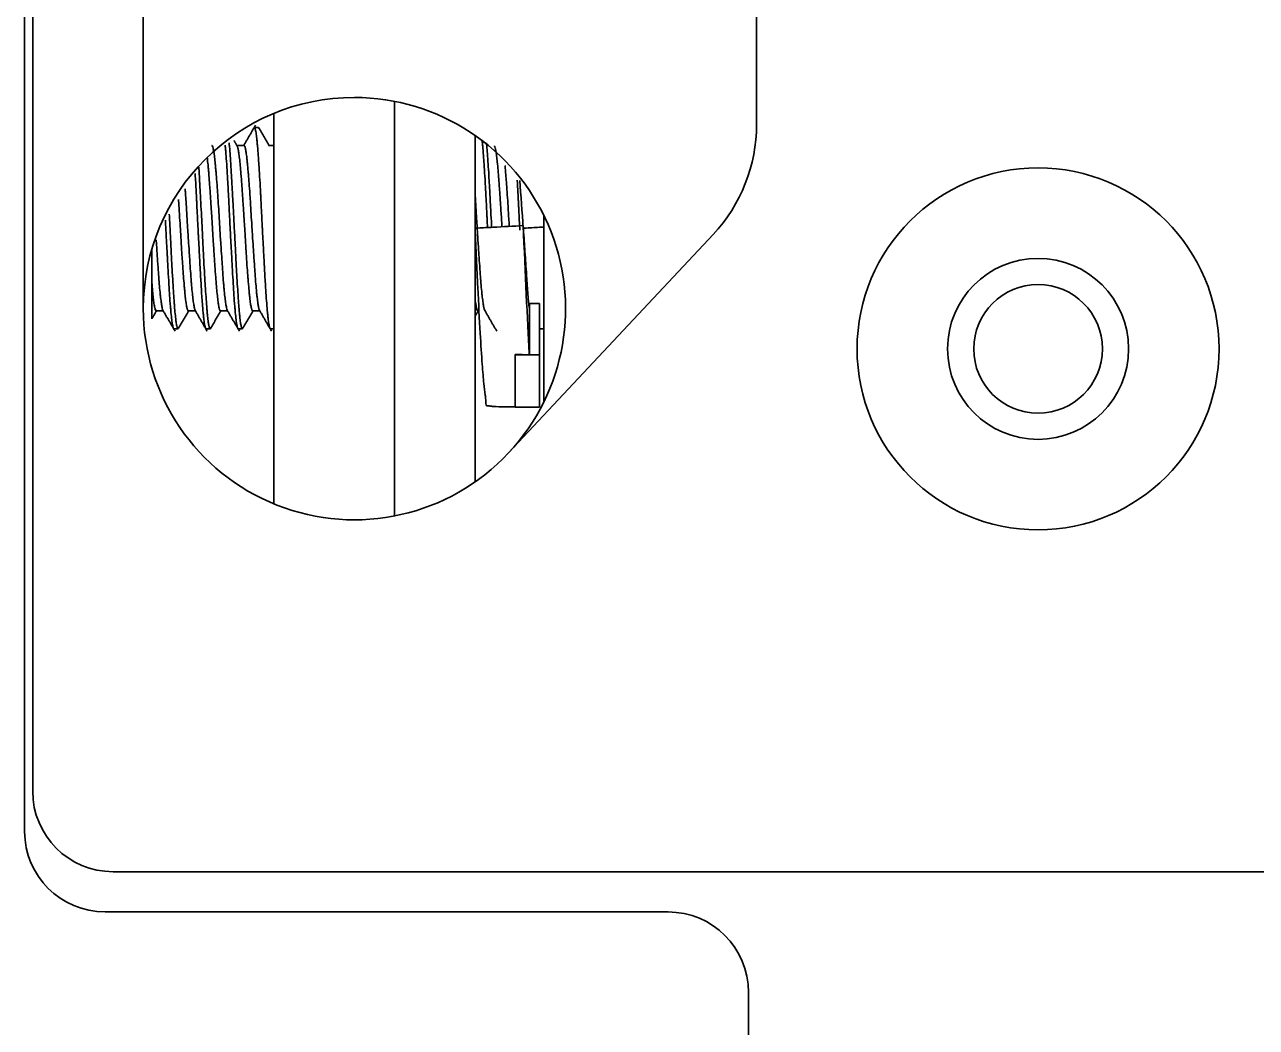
# Model space of a CAD drawing. Header units: millimetres. Extents: x -36 to 4467, y 2 to 3322.
# Drawn here: x 2513.07 to 2543.7, y 3100.17 to 3125.1 of the extents above; entities that cross this region are included whole.
import ezdxf

# ---------------------------------------------------------------- set-up
doc = ezdxf.new("R2010")
doc.units = ezdxf.units.MM
doc.layers.add('1', color=7, linetype='Continuous', true_color=0xffffff)

msp = doc.modelspace()

# ---------------------------------------------------------------- linework, layer by layer
at = {"layer": '1', "color": 7, "linetype": 'Continuous', "lineweight": 35}
for p, q in [((2513.073, 3105.038), (2513.073, 3178.038)), ((2513.273, 3106.038), (2513.273, 3178.038)), ((2516.023, 3136.038), (2516.023, 3118.038)), ((2531.273, 3122.618), (2531.273, 3131.458)), ((2522.273, 3123.192), (2522.273, 3113.538)), ((2519.273, 3113.538), (2519.273, 3122.893)), ((2518.887, 3122.538), (2518.784, 3122.538)), ((2518.898, 3122.529), (2518.888, 3122.538)), ((2524.273, 3122.347), (2524.273, 3113.73)), ((2518.527, 3122.093), (2518.351, 3122.093)), ((2519.273, 3122.093), (2519.151, 3122.093)), ((2525.985, 3115.725), (2525.985, 3120.351)), ((2525.105, 3114.45), (2530.193, 3119.885)), ((2516.235, 3118.685), (2516.235, 3119.518)), ((2525.873, 3118.168), (2525.613, 3118.168)), ((2525.873, 3118.168), (2525.873, 3116.893)), ((2516.344, 3117.983), (2516.52, 3117.983)), ((2517.144, 3117.983), (2517.32, 3117.983)), ((2517.944, 3117.983), (2518.12, 3117.983)), ((2518.744, 3117.983), (2518.92, 3117.983)), ((2516.784, 3117.538), (2516.887, 3117.538)), ((2517.584, 3117.538), (2517.687, 3117.538)), ((2518.383, 3117.538), (2518.487, 3117.538)), ((2519.184, 3117.538), (2519.273, 3117.538)), ((2525.572, 3117.548), (2525.583, 3117.538)), ((2525.873, 3117.538), (2525.985, 3117.538)), ((2525.273, 3116.896), (2525.273, 3116.893)), ((2525.624, 3116.893), (2525.273, 3116.893)), ((2525.273, 3115.591), (2525.273, 3116.893)), ((2525.873, 3116.893), (2525.624, 3116.893)), ((2525.873, 3116.893), (2525.873, 3115.591)), ((2525.273, 3115.591), (2525.873, 3115.591)), ((2519.273, 3113.538), (2519.273, 3113.184)), ((2522.273, 3113.538), (2522.273, 3112.884)), ((2554.273, 3104.038), (2515.273, 3104.038)), ((2529.073, 3103.038), (2515.073, 3103.038)), ((2531.073, 3069.038), (2531.073, 3101.038))]:
    msp.add_line(p, q, dxfattribs=at)
for radius in [4.5, 2.25, 1.6]:
    msp.add_circle((2538.273, 3117.038), radius, dxfattribs=at)
for centre, radius, start, end in [((2521.273, 3118.038), 5.25, 90, 180), ((2521.273, 3118.038), 5.25, 316.8844, 90), ((2527.273, 3122.618), 4, 316.8886, 0), ((2521.273, 3118.038), 5.25, 180, 316.8886), ((2515.273, 3106.038), 2, 180, 270), ((2515.073, 3105.038), 2, 180, 270), ((2529.073, 3101.038), 2, 0, 90)]:
    msp.add_arc(centre, radius, start, end, dxfattribs=at)
for points, degree in [([(2518.813, 3122.598), (2518.667, 3122.346), (2518.52, 3122.093)], 2), ([(2519.16, 3122.078), (2519.027, 3122.307), (2518.894, 3122.535)], 2), ([(2518.36, 3122.078), (2518.318, 3122.15), (2518.276, 3122.222)], 2), ([(2525.384, 3121.226), (2525.413, 3120.855), (2525.443, 3120.443), (2525.473, 3120.038)], 3), ([(2525.477, 3120.012), (2525.471, 3120.103)], 1), ([(2516.24, 3117.791), (2516.351, 3117.983)], 1), ([(2516.509, 3118.001), (2516.661, 3117.74), (2516.813, 3117.478)], 2), ([(2516.894, 3117.541), (2517.022, 3117.762), (2517.151, 3117.983)], 2), ([(2517.311, 3117.998), (2517.463, 3117.736), (2517.615, 3117.474)], 2), ([(2517.694, 3117.541), (2517.822, 3117.762), (2517.951, 3117.983)], 2), ([(2518.11, 3118), (2518.262, 3117.739), (2518.414, 3117.477)], 2), ([(2518.494, 3117.541), (2518.622, 3117.762), (2518.751, 3117.983)], 2), ([(2518.911, 3117.999), (2519.063, 3117.737), (2519.214, 3117.475)], 2), ([(2524.273, 3117.848), (2524.312, 3117.916), (2524.351, 3117.983)], 2), ([(2524.511, 3117.999), (2524.663, 3117.737), (2524.815, 3117.475)], 2), ([(2525.273, 3116.896), (2525.39, 3116.895), (2525.506, 3116.894), (2525.623, 3116.893)], 3)]:
    msp.add_open_spline(points, degree=degree, dxfattribs=at)
for points, knots in [([(2518.771, 3122.526), (2518.772, 3122.527), (2518.772, 3122.527), (2518.774, 3122.53), (2518.775, 3122.533), (2518.78, 3122.538), (2518.783, 3122.539), (2518.792, 3122.535), (2518.799, 3122.523), (2518.808, 3122.497), (2518.809, 3122.491), (2518.813, 3122.478), (2518.814, 3122.471), (2518.819, 3122.448), (2518.823, 3122.431), (2518.832, 3122.372), (2518.839, 3122.324), (2518.848, 3122.24), (2518.851, 3122.21), (2518.856, 3122.161), (2518.857, 3122.144), (2518.86, 3122.11), (2518.862, 3122.092), (2518.869, 3122.002), (2518.875, 3121.922), (2518.885, 3121.793), (2518.888, 3121.748), (2518.893, 3121.678), (2518.894, 3121.654), (2518.898, 3121.606), (2518.899, 3121.581), (2518.908, 3121.457), (2518.921, 3121.248), (2518.934, 3121.022), (2518.942, 3120.875), (2518.943, 3120.845), (2518.946, 3120.785), (2518.951, 3120.696), (2518.955, 3120.605), (2518.964, 3120.423), (2518.97, 3120.299), (2518.978, 3120.144), (2518.98, 3120.112), (2518.983, 3120.05), (2518.984, 3120.018), (2518.989, 3119.924), (2518.993, 3119.862), (2519.003, 3119.676), (2519.009, 3119.554), (2519.019, 3119.373), (2519.022, 3119.313), (2519.027, 3119.223), (2519.029, 3119.194), (2519.032, 3119.135), (2519.034, 3119.106), (2519.042, 3118.962), (2519.048, 3118.851), (2519.057, 3118.692), (2519.06, 3118.64), (2519.065, 3118.563), (2519.066, 3118.538), (2519.069, 3118.489), (2519.071, 3118.464), (2519.078, 3118.343), (2519.085, 3118.254), (2519.098, 3118.089), (2519.104, 3118.013), (2519.113, 3117.928), (2519.114, 3117.911), (2519.118, 3117.878), (2519.123, 3117.832), (2519.128, 3117.79), (2519.137, 3117.712), (2519.143, 3117.669), (2519.151, 3117.626), (2519.152, 3117.618), (2519.155, 3117.603), (2519.157, 3117.596), (2519.161, 3117.577), (2519.164, 3117.567), (2519.173, 3117.545), (2519.178, 3117.538), (2519.184, 3117.538)], [0, 0, 0, 0, 0.00157, 0.00157, 0.013114, 0.013114, 0.036202, 0.036202, 0.082379, 0.082379, 0.093923, 0.093923, 0.105467, 0.105467, 0.128556, 0.128556, 0.174732, 0.174732, 0.19782, 0.19782, 0.209365, 0.209365, 0.220909, 0.220909, 0.267085, 0.267085, 0.290174, 0.290174, 0.301718, 0.301718, 0.313262, 0.313262, 0.359438, 0.405615, 0.405615, 0.417159, 0.417159, 0.428703, 0.451792, 0.451792, 0.497968, 0.497968, 0.509512, 0.509512, 0.521057, 0.521057, 0.544145, 0.544145, 0.590321, 0.590321, 0.61341, 0.61341, 0.624954, 0.624954, 0.636498, 0.636498, 0.682675, 0.682675, 0.705763, 0.705763, 0.717307, 0.717307, 0.728851, 0.728851, 0.775028, 0.775028, 0.821204, 0.821204, 0.832748, 0.832748, 0.844293, 0.867381, 0.867381, 0.913557, 0.913557, 0.925102, 0.925102, 0.936646, 0.936646, 0.959734, 0.959734, 1, 1, 1, 1]), ([(2518.114, 3117.994), (2518.113, 3117.995), (2518.112, 3117.997), (2518.105, 3118.012), (2518.099, 3118.032), (2518.09, 3118.072), (2518.087, 3118.087), (2518.081, 3118.121), (2518.078, 3118.14), (2518.069, 3118.201), (2518.062, 3118.248), (2518.049, 3118.354), (2518.043, 3118.413), (2518.035, 3118.495), (2518.033, 3118.512), (2518.03, 3118.546), (2518.029, 3118.563), (2518.024, 3118.616), (2518.021, 3118.653), (2518.012, 3118.765), (2518.006, 3118.845), (2517.999, 3118.95), (2517.997, 3118.972), (2517.994, 3119.015), (2517.993, 3119.037), (2517.988, 3119.103), (2517.985, 3119.148), (2517.976, 3119.284), (2517.97, 3119.378), (2517.96, 3119.522), (2517.957, 3119.57), (2517.952, 3119.644), (2517.95, 3119.669), (2517.947, 3119.718), (2517.945, 3119.743), (2517.937, 3119.867), (2517.931, 3119.967), (2517.919, 3120.165), (2517.913, 3120.265), (2517.901, 3120.464), (2517.895, 3120.561), (2517.883, 3120.751), (2517.877, 3120.844), (2517.869, 3120.956), (2517.867, 3120.979), (2517.864, 3121.023), (2517.863, 3121.045), (2517.858, 3121.11), (2517.855, 3121.153), (2517.845, 3121.276), (2517.839, 3121.354), (2517.829, 3121.464), (2517.826, 3121.5), (2517.821, 3121.552), (2517.82, 3121.569), (2517.817, 3121.602), (2517.815, 3121.618), (2517.808, 3121.697), (2517.802, 3121.754), (2517.793, 3121.83), (2517.788, 3121.866), (2517.784, 3121.898), (2517.781, 3121.919), (2517.779, 3121.929), (2517.771, 3121.977), (2517.759, 3122.039), (2517.746, 3122.073), (2517.738, 3122.086), (2517.736, 3122.088), (2517.733, 3122.091), (2517.731, 3122.092), (2517.729, 3122.093), (2517.728, 3122.093), (2517.727, 3122.093)], [0, 0, 0, 0, 0.008065, 0.008065, 0.056068, 0.056068, 0.080069, 0.080069, 0.104071, 0.104071, 0.152074, 0.152074, 0.200077, 0.200077, 0.212078, 0.212078, 0.224078, 0.224078, 0.24808, 0.24808, 0.296083, 0.296083, 0.308084, 0.308084, 0.320084, 0.320084, 0.344086, 0.344086, 0.392089, 0.392089, 0.416091, 0.416091, 0.428091, 0.428091, 0.440092, 0.440092, 0.488095, 0.488095, 0.536098, 0.536098, 0.584101, 0.584101, 0.632104, 0.632104, 0.644105, 0.644105, 0.656106, 0.656106, 0.680108, 0.680108, 0.728111, 0.728111, 0.752112, 0.752112, 0.764113, 0.764113, 0.776114, 0.776114, 0.824117, 0.824117, 0.848118, 0.860119, 0.860119, 0.87212, 0.87212, 0.920123, 0.968126, 0.968126, 0.980127, 0.980127, 0.992127, 0.992127, 1, 1, 1, 1]), ([(2518.061, 3122.103), (2518.062, 3122.093), (2518.062, 3122.083), (2518.066, 3122.038), (2518.069, 3122), (2518.074, 3121.94), (2518.075, 3121.919), (2518.079, 3121.878), (2518.08, 3121.856), (2518.088, 3121.747), (2518.095, 3121.654), (2518.108, 3121.457), (2518.114, 3121.352), (2518.123, 3121.215), (2518.124, 3121.188), (2518.128, 3121.131), (2518.132, 3121.046), (2518.137, 3120.96), (2518.146, 3120.785), (2518.152, 3120.666), (2518.161, 3120.483), (2518.164, 3120.421), (2518.171, 3120.296), (2518.174, 3120.234), (2518.183, 3120.047), (2518.189, 3119.923), (2518.199, 3119.738), (2518.203, 3119.676), (2518.209, 3119.553), (2518.213, 3119.491), (2518.223, 3119.309), (2518.229, 3119.191), (2518.242, 3118.962), (2518.248, 3118.851), (2518.26, 3118.635), (2518.266, 3118.534), (2518.278, 3118.343), (2518.285, 3118.254), (2518.293, 3118.15), (2518.295, 3118.129), (2518.298, 3118.089), (2518.3, 3118.07), (2518.305, 3118.013), (2518.308, 3117.977), (2518.318, 3117.875), (2518.324, 3117.816), (2518.334, 3117.738), (2518.337, 3117.714), (2518.342, 3117.681), (2518.343, 3117.671), (2518.346, 3117.652), (2518.348, 3117.643), (2518.356, 3117.6), (2518.361, 3117.575), (2518.37, 3117.551), (2518.373, 3117.545), (2518.378, 3117.54), (2518.38, 3117.539), (2518.382, 3117.538), (2518.383, 3117.538), (2518.383, 3117.538)], [0, 0, 0, 0, 0.008, 0.008, 0.037412, 0.037412, 0.052118, 0.052118, 0.066824, 0.066824, 0.125647, 0.125647, 0.184471, 0.184471, 0.199176, 0.199176, 0.213882, 0.243294, 0.243294, 0.302118, 0.302118, 0.331529, 0.331529, 0.360941, 0.360941, 0.419765, 0.419765, 0.449176, 0.449176, 0.478588, 0.478588, 0.537412, 0.537412, 0.596235, 0.596235, 0.655059, 0.655059, 0.713882, 0.713882, 0.728588, 0.728588, 0.743294, 0.743294, 0.772706, 0.772706, 0.831529, 0.831529, 0.860941, 0.860941, 0.875647, 0.875647, 0.890353, 0.890353, 0.949176, 0.949176, 0.978588, 0.978588, 0.993294, 0.993294, 1, 1, 1, 1]), ([(2518.488, 3117.538), (2518.487, 3117.538), (2518.487, 3117.538), (2518.48, 3117.539), (2518.474, 3117.549), (2518.466, 3117.57), (2518.465, 3117.575), (2518.461, 3117.586), (2518.457, 3117.603), (2518.452, 3117.625), (2518.443, 3117.675), (2518.437, 3117.715), (2518.428, 3117.787), (2518.425, 3117.813), (2518.42, 3117.869), (2518.417, 3117.898), (2518.408, 3117.992), (2518.403, 3118.06), (2518.394, 3118.173), (2518.391, 3118.212), (2518.387, 3118.273), (2518.385, 3118.293), (2518.382, 3118.335), (2518.381, 3118.357), (2518.373, 3118.466), (2518.367, 3118.558), (2518.355, 3118.75), (2518.349, 3118.85), (2518.341, 3118.981), (2518.34, 3119.008), (2518.337, 3119.061), (2518.335, 3119.088), (2518.331, 3119.169), (2518.328, 3119.224), (2518.319, 3119.39), (2518.314, 3119.502), (2518.306, 3119.672), (2518.303, 3119.73), (2518.298, 3119.817), (2518.297, 3119.846), (2518.294, 3119.904), (2518.293, 3119.933), (2518.285, 3120.079), (2518.279, 3120.194), (2518.267, 3120.424), (2518.261, 3120.537), (2518.253, 3120.678), (2518.251, 3120.707), (2518.248, 3120.763), (2518.244, 3120.846), (2518.239, 3120.928), (2518.23, 3121.088), (2518.225, 3121.192), (2518.216, 3121.342), (2518.213, 3121.391), (2518.209, 3121.464), (2518.208, 3121.488), (2518.205, 3121.535), (2518.203, 3121.558), (2518.196, 3121.672), (2518.191, 3121.758), (2518.179, 3121.918), (2518.173, 3121.993), (2518.165, 3122.078), (2518.163, 3122.095), (2518.16, 3122.127), (2518.159, 3122.142), (2518.157, 3122.157)], [0, 0, 0, 0, 0.004308, 0.004308, 0.058165, 0.058165, 0.071629, 0.071629, 0.085093, 0.112021, 0.112021, 0.165877, 0.165877, 0.192805, 0.192805, 0.219733, 0.219733, 0.273589, 0.273589, 0.300517, 0.300517, 0.313981, 0.313981, 0.327445, 0.327445, 0.381301, 0.381301, 0.435157, 0.435157, 0.448621, 0.448621, 0.462085, 0.462085, 0.489013, 0.489013, 0.542869, 0.542869, 0.569798, 0.569798, 0.583262, 0.583262, 0.596726, 0.596726, 0.650582, 0.650582, 0.704438, 0.704438, 0.717902, 0.717902, 0.731366, 0.758294, 0.758294, 0.81215, 0.81215, 0.839078, 0.839078, 0.852542, 0.852542, 0.866006, 0.866006, 0.919862, 0.919862, 0.973718, 0.973718, 0.987182, 0.987182, 1, 1, 1, 1]), ([(2518.357, 3122.082), (2518.36, 3122.077), (2518.363, 3122.071), (2518.367, 3122.058), (2518.369, 3122.053), (2518.372, 3122.043), (2518.373, 3122.037), (2518.378, 3122.019), (2518.381, 3122.006), (2518.389, 3121.96), (2518.395, 3121.923), (2518.405, 3121.858), (2518.408, 3121.834), (2518.414, 3121.784), (2518.417, 3121.758), (2518.427, 3121.674), (2518.433, 3121.613), (2518.445, 3121.481), (2518.451, 3121.409), (2518.459, 3121.313), (2518.46, 3121.294), (2518.463, 3121.254), (2518.464, 3121.235), (2518.469, 3121.174), (2518.472, 3121.133), (2518.48, 3121.007), (2518.486, 3120.92), (2518.494, 3120.807), (2518.496, 3120.784), (2518.499, 3120.738), (2518.5, 3120.715), (2518.505, 3120.645), (2518.508, 3120.598), (2518.517, 3120.455), (2518.524, 3120.359), (2518.533, 3120.214), (2518.538, 3120.141), (2518.543, 3120.067), (2518.546, 3120.017), (2518.547, 3119.993), (2518.555, 3119.87), (2518.566, 3119.675), (2518.578, 3119.486), (2518.585, 3119.369), (2518.587, 3119.345), (2518.59, 3119.299), (2518.591, 3119.276), (2518.596, 3119.208), (2518.599, 3119.164), (2518.608, 3119.032), (2518.614, 3118.949), (2518.624, 3118.828), (2518.627, 3118.788), (2518.632, 3118.731), (2518.633, 3118.712), (2518.636, 3118.675), (2518.638, 3118.656), (2518.646, 3118.567), (2518.652, 3118.5), (2518.66, 3118.408), (2518.665, 3118.364), (2518.669, 3118.323), (2518.672, 3118.296), (2518.673, 3118.283), (2518.681, 3118.22), (2518.693, 3118.133), (2518.705, 3118.071), (2518.713, 3118.041), (2518.715, 3118.035), (2518.718, 3118.025), (2518.719, 3118.02), (2518.724, 3118.007), (2518.727, 3118), (2518.735, 3117.987), (2518.74, 3117.983), (2518.744, 3117.983)], [0, 0, 0, 0, 0.023711, 0.023711, 0.035472, 0.035472, 0.047234, 0.047234, 0.070756, 0.070756, 0.117802, 0.117802, 0.141325, 0.141325, 0.164848, 0.164848, 0.211893, 0.211893, 0.258939, 0.258939, 0.2707, 0.2707, 0.282461, 0.282461, 0.305984, 0.305984, 0.35303, 0.35303, 0.364791, 0.364791, 0.376553, 0.376553, 0.400075, 0.400075, 0.447121, 0.447121, 0.470644, 0.482405, 0.482405, 0.494166, 0.494166, 0.541212, 0.588257, 0.588257, 0.600019, 0.600019, 0.61178, 0.61178, 0.635303, 0.635303, 0.682349, 0.682349, 0.705871, 0.705871, 0.717633, 0.717633, 0.729394, 0.729394, 0.77644, 0.77644, 0.799962, 0.811724, 0.811724, 0.823485, 0.823485, 0.870531, 0.917576, 0.917576, 0.929338, 0.929338, 0.941099, 0.941099, 0.964622, 0.964622, 1, 1, 1, 1]), ([(2518.914, 3117.994), (2518.912, 3117.996), (2518.911, 3117.999), (2518.906, 3118.009), (2518.903, 3118.018), (2518.899, 3118.034), (2518.897, 3118.04), (2518.894, 3118.052), (2518.893, 3118.059), (2518.885, 3118.094), (2518.879, 3118.128), (2518.867, 3118.211), (2518.861, 3118.259), (2518.851, 3118.342), (2518.848, 3118.371), (2518.841, 3118.431), (2518.838, 3118.462), (2518.829, 3118.561), (2518.823, 3118.632), (2518.815, 3118.727), (2518.814, 3118.747), (2518.811, 3118.786), (2518.809, 3118.806), (2518.805, 3118.867), (2518.802, 3118.909), (2518.793, 3119.036), (2518.787, 3119.124), (2518.777, 3119.261), (2518.774, 3119.307), (2518.77, 3119.378), (2518.768, 3119.402), (2518.765, 3119.45), (2518.763, 3119.474), (2518.755, 3119.595), (2518.749, 3119.693), (2518.739, 3119.841), (2518.734, 3119.915), (2518.729, 3119.99), (2518.726, 3120.041), (2518.725, 3120.066), (2518.717, 3120.192), (2518.711, 3120.291), (2518.699, 3120.487), (2518.693, 3120.584), (2518.686, 3120.703), (2518.684, 3120.727), (2518.681, 3120.774), (2518.68, 3120.797), (2518.675, 3120.867), (2518.672, 3120.912), (2518.663, 3121.046), (2518.656, 3121.131), (2518.647, 3121.254), (2518.643, 3121.294), (2518.639, 3121.353), (2518.637, 3121.372), (2518.634, 3121.41), (2518.632, 3121.428), (2518.624, 3121.52), (2518.618, 3121.587), (2518.609, 3121.68), (2518.605, 3121.724), (2518.6, 3121.765), (2518.597, 3121.792), (2518.596, 3121.805), (2518.588, 3121.868), (2518.576, 3121.955), (2518.564, 3122.015), (2518.554, 3122.049), (2518.551, 3122.059), (2518.544, 3122.075), (2518.541, 3122.081), (2518.534, 3122.091), (2518.53, 3122.093), (2518.527, 3122.093)], [0, 0, 0, 0, 0.011521, 0.011521, 0.035522, 0.035522, 0.047523, 0.047523, 0.059524, 0.059524, 0.107527, 0.107527, 0.15553, 0.15553, 0.179531, 0.179531, 0.203533, 0.203533, 0.251536, 0.251536, 0.263537, 0.263537, 0.275538, 0.275538, 0.299539, 0.299539, 0.347542, 0.347542, 0.371544, 0.371544, 0.383545, 0.383545, 0.395545, 0.395545, 0.443548, 0.443548, 0.46755, 0.479551, 0.479551, 0.491551, 0.491551, 0.539555, 0.539555, 0.587558, 0.587558, 0.599558, 0.599558, 0.611559, 0.611559, 0.635561, 0.635561, 0.683564, 0.683564, 0.707565, 0.707565, 0.719566, 0.719566, 0.731567, 0.731567, 0.77957, 0.77957, 0.803571, 0.815572, 0.815572, 0.827573, 0.827573, 0.875576, 0.923579, 0.923579, 0.947581, 0.947581, 0.971582, 0.971582, 1, 1, 1, 1]), ([(2524.452, 3122.202), (2524.452, 3122.195), (2524.456, 3122.157), (2524.46, 3122.116), (2524.469, 3122.009), (2524.475, 3121.93), (2524.483, 3121.822), (2524.484, 3121.8), (2524.487, 3121.755), (2524.489, 3121.732), (2524.494, 3121.662), (2524.497, 3121.614), (2524.507, 3121.466), (2524.514, 3121.363), (2524.524, 3121.2), (2524.527, 3121.144), (2524.532, 3121.059), (2524.533, 3121.03), (2524.536, 3120.972), (2524.538, 3120.943), (2524.546, 3120.796), (2524.552, 3120.677), (2524.561, 3120.495), (2524.564, 3120.434), (2524.568, 3120.341), (2524.57, 3120.31), (2524.573, 3120.248), (2524.574, 3120.216), (2524.578, 3120.142), (2524.58, 3120.099), (2524.582, 3120.056)], [0, 0, 0, 0, 0.014401, 0.086406, 0.086406, 0.230415, 0.230415, 0.266417, 0.266417, 0.302419, 0.302419, 0.374424, 0.374424, 0.518433, 0.518433, 0.590438, 0.590438, 0.62644, 0.62644, 0.662442, 0.662442, 0.806452, 0.806452, 0.878456, 0.878456, 0.914459, 0.914459, 0.950461, 0.950461, 1, 1, 1, 1]), ([(2524.686, 3120.062), (2524.685, 3120.081), (2524.684, 3120.099), (2524.677, 3120.233), (2524.671, 3120.348), (2524.663, 3120.491), (2524.662, 3120.52), (2524.659, 3120.577), (2524.657, 3120.605), (2524.652, 3120.69), (2524.649, 3120.746), (2524.64, 3120.911), (2524.634, 3121.018), (2524.626, 3121.175), (2524.623, 3121.226), (2524.618, 3121.302), (2524.617, 3121.327), (2524.614, 3121.377), (2524.613, 3121.401), (2524.606, 3121.522), (2524.6, 3121.614), (2524.589, 3121.786), (2524.583, 3121.867), (2524.575, 3121.961), (2524.574, 3121.98), (2524.57, 3122.016), (2524.566, 3122.069), (2524.561, 3122.118), (2524.558, 3122.152), (2524.557, 3122.156), (2524.557, 3122.159)], [0, 0, 0, 0, 0.022173, 0.022173, 0.160754, 0.160754, 0.195399, 0.195399, 0.230044, 0.230044, 0.299335, 0.299335, 0.437916, 0.437916, 0.507206, 0.507206, 0.541851, 0.541851, 0.576497, 0.576497, 0.715078, 0.715078, 0.853659, 0.853659, 0.888304, 0.888304, 0.922949, 0.992239, 0.992239, 1, 1, 1, 1]), ([(2524.757, 3122.083), (2524.757, 3122.082), (2524.758, 3122.081), (2524.764, 3122.069), (2524.77, 3122.051), (2524.777, 3122.02), (2524.779, 3122.013), (2524.782, 3121.999), (2524.783, 3121.992), (2524.788, 3121.968), (2524.791, 3121.95), (2524.8, 3121.893), (2524.806, 3121.849), (2524.815, 3121.773), (2524.82, 3121.733), (2524.825, 3121.689), (2524.828, 3121.66), (2524.83, 3121.644), (2524.837, 3121.566), (2524.844, 3121.499), (2524.855, 3121.355), (2524.861, 3121.279), (2524.869, 3121.177), (2524.87, 3121.157), (2524.873, 3121.115), (2524.874, 3121.094), (2524.879, 3121.03), (2524.882, 3120.987), (2524.891, 3120.855), (2524.897, 3120.765), (2524.906, 3120.625), (2524.909, 3120.578), (2524.914, 3120.506), (2524.916, 3120.482), (2524.919, 3120.434), (2524.92, 3120.41), (2524.928, 3120.289), (2524.935, 3120.192), (2524.941, 3120.088), (2524.942, 3120.082), (2524.942, 3120.076)], [0, 0, 0, 0, 0.011006, 0.011006, 0.109277, 0.109277, 0.133844, 0.133844, 0.158412, 0.158412, 0.207547, 0.207547, 0.305818, 0.305818, 0.354953, 0.37952, 0.37952, 0.404088, 0.404088, 0.502358, 0.502358, 0.600629, 0.600629, 0.625197, 0.625197, 0.649764, 0.649764, 0.698899, 0.698899, 0.79717, 0.79717, 0.846305, 0.846305, 0.870873, 0.870873, 0.89544, 0.89544, 0.993711, 0.993711, 1, 1, 1, 1]), ([(2517.613, 3121.79), (2517.615, 3121.775), (2517.623, 3121.706), (2517.631, 3121.627), (2517.639, 3121.545), (2517.641, 3121.528), (2517.644, 3121.493), (2517.645, 3121.476), (2517.65, 3121.422), (2517.653, 3121.386), (2517.662, 3121.273), (2517.667, 3121.194), (2517.676, 3121.068), (2517.679, 3121.026), (2517.684, 3120.96), (2517.685, 3120.938), (2517.688, 3120.893), (2517.69, 3120.871), (2517.697, 3120.758), (2517.703, 3120.666), (2517.713, 3120.524), (2517.718, 3120.453), (2517.722, 3120.38), (2517.726, 3120.332), (2517.727, 3120.307), (2517.735, 3120.185), (2517.741, 3120.087), (2517.753, 3119.892), (2517.759, 3119.795), (2517.766, 3119.673), (2517.768, 3119.649), (2517.771, 3119.601), (2517.772, 3119.577), (2517.777, 3119.505), (2517.78, 3119.458), (2517.788, 3119.318), (2517.794, 3119.228), (2517.804, 3119.096), (2517.807, 3119.052), (2517.811, 3118.988), (2517.813, 3118.967), (2517.816, 3118.925), (2517.818, 3118.905), (2517.826, 3118.803), (2517.832, 3118.727), (2517.844, 3118.582), (2517.85, 3118.515), (2517.862, 3118.389), (2517.868, 3118.332), (2517.88, 3118.231), (2517.885, 3118.186), (2517.893, 3118.138), (2517.895, 3118.129), (2517.898, 3118.111), (2517.899, 3118.103), (2517.904, 3118.079), (2517.907, 3118.064), (2517.916, 3118.027), (2517.923, 3118.009), (2517.932, 3117.991), (2517.935, 3117.987), (2517.94, 3117.984), (2517.942, 3117.983), (2517.944, 3117.983)], [0, 0, 0, 0, 0.016777, 0.071965, 0.071965, 0.085762, 0.085762, 0.099558, 0.099558, 0.127152, 0.127152, 0.18234, 0.18234, 0.209934, 0.209934, 0.223731, 0.223731, 0.237528, 0.237528, 0.292715, 0.292715, 0.320309, 0.334106, 0.334106, 0.347903, 0.347903, 0.403091, 0.403091, 0.458278, 0.458278, 0.472075, 0.472075, 0.485872, 0.485872, 0.513466, 0.513466, 0.568653, 0.568653, 0.596247, 0.596247, 0.610044, 0.610044, 0.623841, 0.623841, 0.679029, 0.679029, 0.734216, 0.734216, 0.789404, 0.789404, 0.844592, 0.844592, 0.858389, 0.858389, 0.872185, 0.872185, 0.899779, 0.899779, 0.954967, 0.954967, 0.982561, 0.982561, 1, 1, 1, 1]), ([(2517.698, 3117.547), (2517.698, 3117.547), (2517.698, 3117.547), (2517.697, 3117.545), (2517.695, 3117.543), (2517.692, 3117.54), (2517.691, 3117.539), (2517.683, 3117.537), (2517.677, 3117.543), (2517.665, 3117.572), (2517.659, 3117.594), (2517.651, 3117.632), (2517.649, 3117.64), (2517.646, 3117.657), (2517.642, 3117.684), (2517.637, 3117.716), (2517.628, 3117.783), (2517.623, 3117.836), (2517.614, 3117.925), (2517.611, 3117.957), (2517.607, 3118.007), (2517.606, 3118.024), (2517.603, 3118.059), (2517.601, 3118.077), (2517.594, 3118.169), (2517.589, 3118.248), (2517.577, 3118.416), (2517.57, 3118.506), (2517.563, 3118.626), (2517.561, 3118.65), (2517.558, 3118.699), (2517.553, 3118.773), (2517.549, 3118.848), (2517.54, 3119.003), (2517.534, 3119.109), (2517.525, 3119.273), (2517.523, 3119.329), (2517.517, 3119.441), (2517.514, 3119.498), (2517.506, 3119.669), (2517.5, 3119.783), (2517.492, 3119.956), (2517.489, 3120.014), (2517.484, 3120.101), (2517.483, 3120.13), (2517.48, 3120.188), (2517.478, 3120.217), (2517.47, 3120.363), (2517.464, 3120.477), (2517.452, 3120.702), (2517.446, 3120.813), (2517.438, 3120.949), (2517.437, 3120.976), (2517.434, 3121.03), (2517.432, 3121.056), (2517.428, 3121.136), (2517.425, 3121.188), (2517.416, 3121.34), (2517.411, 3121.437), (2517.405, 3121.538), (2517.404, 3121.546), (2517.404, 3121.554)], [0, 0, 0, 0, 0.000241, 0.000241, 0.015309, 0.015309, 0.030376, 0.030376, 0.090646, 0.090646, 0.150916, 0.150916, 0.165984, 0.165984, 0.181051, 0.211186, 0.211186, 0.271456, 0.271456, 0.301591, 0.301591, 0.316659, 0.316659, 0.331726, 0.331726, 0.391996, 0.391996, 0.452266, 0.452266, 0.467334, 0.467334, 0.482401, 0.512536, 0.512536, 0.572806, 0.572806, 0.602941, 0.602941, 0.633076, 0.633076, 0.693346, 0.693346, 0.723481, 0.723481, 0.738549, 0.738549, 0.753616, 0.753616, 0.813886, 0.813886, 0.874156, 0.874156, 0.889224, 0.889224, 0.904291, 0.904291, 0.934426, 0.934426, 0.994696, 0.994696, 1, 1, 1, 1]), ([(2525.124, 3120.086), (2525.119, 3120.153), (2525.115, 3120.221), (2525.108, 3120.337), (2525.104, 3120.411), (2525.099, 3120.484), (2525.097, 3120.533), (2525.095, 3120.558), (2525.087, 3120.679), (2525.081, 3120.773), (2525.069, 3120.955), (2525.063, 3121.043), (2525.055, 3121.15), (2525.053, 3121.171), (2525.05, 3121.212), (2525.048, 3121.233), (2525.043, 3121.294), (2525.04, 3121.333), (2525.031, 3121.447), (2525.025, 3121.517), (2525.018, 3121.587), (2525.018, 3121.592), (2525.017, 3121.596)], [0, 0, 0, 0, 0.118384, 0.118384, 0.205432, 0.248955, 0.248955, 0.292479, 0.292479, 0.466574, 0.466574, 0.640669, 0.640669, 0.684192, 0.684192, 0.727716, 0.727716, 0.814763, 0.814763, 0.988858, 0.988858, 1, 1, 1, 1]), ([(2517.312, 3121.397), (2517.315, 3121.346), (2517.318, 3121.293), (2517.328, 3121.131), (2517.334, 3121.018), (2517.343, 3120.843), (2517.346, 3120.784), (2517.351, 3120.693), (2517.353, 3120.663), (2517.356, 3120.602), (2517.357, 3120.571), (2517.365, 3120.418), (2517.371, 3120.295), (2517.38, 3120.109), (2517.383, 3120.047), (2517.388, 3119.953), (2517.389, 3119.922), (2517.393, 3119.86), (2517.394, 3119.828), (2517.403, 3119.672), (2517.416, 3119.427), (2517.429, 3119.191), (2517.437, 3119.046), (2517.439, 3119.017), (2517.442, 3118.96), (2517.447, 3118.876), (2517.451, 3118.794), (2517.46, 3118.635), (2517.466, 3118.534), (2517.474, 3118.414), (2517.475, 3118.39), (2517.479, 3118.344), (2517.48, 3118.321), (2517.485, 3118.253), (2517.488, 3118.21), (2517.498, 3118.086), (2517.505, 3118.011), (2517.515, 3117.909), (2517.518, 3117.877), (2517.523, 3117.832), (2517.524, 3117.817), (2517.528, 3117.789), (2517.529, 3117.775), (2517.537, 3117.711), (2517.543, 3117.668), (2517.552, 3117.617), (2517.555, 3117.602), (2517.56, 3117.583), (2517.562, 3117.577), (2517.565, 3117.567), (2517.566, 3117.563), (2517.573, 3117.545), (2517.578, 3117.538), (2517.583, 3117.538)], [0, 0, 0, 0, 0.034021, 0.034021, 0.103737, 0.103737, 0.138595, 0.138595, 0.156023, 0.156023, 0.173452, 0.173452, 0.243168, 0.243168, 0.278026, 0.278026, 0.295455, 0.295455, 0.312883, 0.312883, 0.382599, 0.452315, 0.452315, 0.469743, 0.469743, 0.487172, 0.52203, 0.52203, 0.591746, 0.591746, 0.609175, 0.609175, 0.626603, 0.626603, 0.661461, 0.661461, 0.731177, 0.731177, 0.766035, 0.766035, 0.783463, 0.783463, 0.800892, 0.800892, 0.870608, 0.870608, 0.905466, 0.905466, 0.922895, 0.922895, 0.940323, 0.940323, 1, 1, 1, 1]), ([(2525.322, 3121.233), (2525.328, 3121.131), (2525.334, 3121.025), (2525.343, 3120.858), (2525.346, 3120.799), (2525.35, 3120.709), (2525.352, 3120.678), (2525.355, 3120.617), (2525.356, 3120.587), (2525.364, 3120.434), (2525.37, 3120.311), (2525.379, 3120.125), (2525.382, 3120.063), (2525.385, 3119.998), (2525.386, 3119.996), (2525.386, 3119.993)], [0, 0, 0, 0, 0.270833, 0.270833, 0.415509, 0.415509, 0.487847, 0.487847, 0.560185, 0.560185, 0.849537, 0.849537, 0.994213, 0.994213, 1, 1, 1, 1]), ([(2517.314, 3117.993), (2517.314, 3117.994), (2517.313, 3117.995), (2517.311, 3117.999), (2517.309, 3118.002), (2517.306, 3118.01), (2517.305, 3118.014), (2517.3, 3118.028), (2517.297, 3118.039), (2517.288, 3118.078), (2517.282, 3118.11), (2517.273, 3118.169), (2517.27, 3118.191), (2517.264, 3118.237), (2517.261, 3118.262), (2517.251, 3118.341), (2517.245, 3118.399), (2517.232, 3118.527), (2517.226, 3118.596), (2517.218, 3118.69), (2517.216, 3118.709), (2517.213, 3118.748), (2517.212, 3118.768), (2517.207, 3118.827), (2517.204, 3118.868), (2517.196, 3118.992), (2517.19, 3119.079), (2517.182, 3119.193), (2517.18, 3119.216), (2517.177, 3119.262), (2517.176, 3119.285), (2517.171, 3119.356), (2517.168, 3119.403), (2517.158, 3119.547), (2517.152, 3119.644), (2517.142, 3119.792), (2517.139, 3119.841), (2517.134, 3119.916), (2517.133, 3119.941), (2517.129, 3119.992), (2517.128, 3120.017), (2517.12, 3120.142), (2517.114, 3120.242), (2517.102, 3120.438), (2517.096, 3120.536), (2517.089, 3120.656), (2517.087, 3120.68), (2517.084, 3120.728), (2517.083, 3120.751), (2517.078, 3120.821), (2517.075, 3120.867), (2517.07, 3120.948), (2517.067, 3120.984), (2517.065, 3121.019)], [0, 0, 0, 0, 0.007701, 0.007701, 0.026214, 0.026214, 0.044727, 0.044727, 0.081754, 0.081754, 0.155806, 0.155806, 0.192832, 0.192832, 0.229858, 0.229858, 0.30391, 0.30391, 0.377962, 0.377962, 0.396475, 0.396475, 0.414988, 0.414988, 0.452014, 0.452014, 0.526066, 0.526066, 0.544579, 0.544579, 0.563092, 0.563092, 0.600118, 0.600118, 0.674171, 0.674171, 0.711197, 0.711197, 0.72971, 0.72971, 0.748223, 0.748223, 0.822275, 0.822275, 0.896327, 0.896327, 0.91484, 0.91484, 0.933353, 0.933353, 0.970379, 0.970379, 1, 1, 1, 1]), ([(2524.514, 3117.994), (2524.509, 3118.002), (2524.504, 3118.015), (2524.498, 3118.039), (2524.496, 3118.045), (2524.493, 3118.058), (2524.492, 3118.065), (2524.487, 3118.087), (2524.484, 3118.103), (2524.475, 3118.157), (2524.469, 3118.199), (2524.459, 3118.273), (2524.456, 3118.299), (2524.45, 3118.355), (2524.446, 3118.384), (2524.437, 3118.476), (2524.43, 3118.543), (2524.418, 3118.686), (2524.412, 3118.763), (2524.405, 3118.866), (2524.403, 3118.887), (2524.4, 3118.928), (2524.399, 3118.95), (2524.394, 3119.014), (2524.391, 3119.057), (2524.382, 3119.19), (2524.376, 3119.282), (2524.368, 3119.4), (2524.366, 3119.424), (2524.363, 3119.472), (2524.362, 3119.496), (2524.357, 3119.569), (2524.354, 3119.618), (2524.344, 3119.765), (2524.337, 3119.864), (2524.328, 3120.014), (2524.325, 3120.064), (2524.32, 3120.139), (2524.319, 3120.164), (2524.316, 3120.214), (2524.314, 3120.239), (2524.307, 3120.364), (2524.301, 3120.462), (2524.289, 3120.654), (2524.283, 3120.749), (2524.275, 3120.862), (2524.274, 3120.883), (2524.273, 3120.903)], [0, 0, 0, 0, 0.063725, 0.063725, 0.082874, 0.082874, 0.102022, 0.102022, 0.140319, 0.140319, 0.216912, 0.216912, 0.255208, 0.255208, 0.293505, 0.293505, 0.370098, 0.370098, 0.446691, 0.446691, 0.465839, 0.465839, 0.484988, 0.484988, 0.523284, 0.523284, 0.599877, 0.599877, 0.619026, 0.619026, 0.638174, 0.638174, 0.676471, 0.676471, 0.753064, 0.753064, 0.79136, 0.79136, 0.810509, 0.810509, 0.829657, 0.829657, 0.90625, 0.90625, 0.982843, 0.982843, 1, 1, 1, 1]), ([(2516.898, 3120.753), (2516.901, 3120.7), (2516.905, 3120.646), (2516.912, 3120.544), (2516.915, 3120.496), (2516.921, 3120.4), (2516.924, 3120.352), (2516.934, 3120.207), (2516.94, 3120.109), (2516.948, 3119.987), (2516.949, 3119.962), (2516.952, 3119.913), (2516.954, 3119.888), (2516.958, 3119.814), (2516.961, 3119.766), (2516.97, 3119.621), (2516.975, 3119.526), (2516.984, 3119.386), (2516.987, 3119.339), (2516.993, 3119.248), (2516.996, 3119.202), (2517.005, 3119.069), (2517.018, 3118.899), (2517.03, 3118.744), (2517.038, 3118.652), (2517.04, 3118.634), (2517.043, 3118.598), (2517.044, 3118.581), (2517.049, 3118.529), (2517.052, 3118.496), (2517.061, 3118.402), (2517.067, 3118.345), (2517.075, 3118.267), (2517.078, 3118.243), (2517.084, 3118.197), (2517.087, 3118.175), (2517.096, 3118.116), (2517.102, 3118.084), (2517.112, 3118.045), (2517.117, 3118.028), (2517.121, 3118.014), (2517.125, 3118.006), (2517.126, 3118.003), (2517.133, 3117.989), (2517.139, 3117.983), (2517.144, 3117.983)], [0, 0, 0, 0, 0.042781, 0.042781, 0.079917, 0.079917, 0.117053, 0.117053, 0.191325, 0.191325, 0.209893, 0.209893, 0.228461, 0.228461, 0.265597, 0.265597, 0.339869, 0.339869, 0.377005, 0.377005, 0.414141, 0.414141, 0.488414, 0.562686, 0.562686, 0.581254, 0.581254, 0.599822, 0.599822, 0.636958, 0.636958, 0.71123, 0.71123, 0.748366, 0.748366, 0.785502, 0.785502, 0.859774, 0.859774, 0.89691, 0.915478, 0.915478, 0.934046, 0.934046, 1, 1, 1, 1]), ([(2516.573, 3120.238), (2516.575, 3120.215), (2516.576, 3120.192), (2516.583, 3120.044), (2516.589, 3119.919), (2516.603, 3119.672), (2516.609, 3119.55), (2516.618, 3119.398), (2516.619, 3119.367), (2516.623, 3119.307), (2516.628, 3119.217), (2516.633, 3119.13), (2516.642, 3118.958), (2516.648, 3118.848), (2516.656, 3118.714), (2516.657, 3118.688), (2516.66, 3118.636), (2516.662, 3118.61), (2516.666, 3118.533), (2516.67, 3118.484), (2516.679, 3118.34), (2516.685, 3118.251), (2516.695, 3118.127), (2516.698, 3118.088), (2516.703, 3118.031), (2516.705, 3118.012), (2516.708, 3117.976), (2516.71, 3117.958), (2516.718, 3117.873), (2516.725, 3117.814), (2516.734, 3117.737), (2516.737, 3117.713), (2516.742, 3117.681), (2516.743, 3117.671), (2516.746, 3117.651), (2516.748, 3117.642), (2516.756, 3117.599), (2516.762, 3117.574), (2516.773, 3117.545), (2516.778, 3117.538), (2516.784, 3117.538)], [0, 0, 0, 0, 0.016655, 0.016655, 0.107169, 0.107169, 0.197683, 0.197683, 0.220311, 0.220311, 0.24294, 0.288197, 0.288197, 0.378711, 0.378711, 0.40134, 0.40134, 0.423968, 0.423968, 0.469225, 0.469225, 0.559739, 0.559739, 0.604996, 0.604996, 0.627625, 0.627625, 0.650253, 0.650253, 0.740768, 0.740768, 0.786025, 0.786025, 0.808653, 0.808653, 0.831282, 0.831282, 0.921796, 0.921796, 1, 1, 1, 1]), ([(2516.887, 3117.538), (2516.886, 3117.538), (2516.885, 3117.538), (2516.882, 3117.54), (2516.881, 3117.541), (2516.878, 3117.545), (2516.876, 3117.548), (2516.868, 3117.562), (2516.862, 3117.582), (2516.85, 3117.636), (2516.844, 3117.671), (2516.836, 3117.724), (2516.835, 3117.736), (2516.832, 3117.759), (2516.83, 3117.771), (2516.826, 3117.809), (2516.823, 3117.836), (2516.814, 3117.922), (2516.809, 3117.985), (2516.8, 3118.091), (2516.798, 3118.128), (2516.793, 3118.186), (2516.792, 3118.206), (2516.789, 3118.246), (2516.787, 3118.266), (2516.78, 3118.37), (2516.768, 3118.546), (2516.755, 3118.741), (2516.748, 3118.869), (2516.746, 3118.895), (2516.743, 3118.947), (2516.739, 3119.026), (2516.734, 3119.106), (2516.726, 3119.268), (2516.72, 3119.379), (2516.712, 3119.548), (2516.709, 3119.605), (2516.705, 3119.692), (2516.703, 3119.721), (2516.7, 3119.779), (2516.699, 3119.808), (2516.692, 3119.953), (2516.686, 3120.068), (2516.676, 3120.252), (2516.673, 3120.321), (2516.669, 3120.39)], [0, 0, 0, 0, 0.017219, 0.017219, 0.037524, 0.037524, 0.05783, 0.05783, 0.139051, 0.139051, 0.220273, 0.220273, 0.240578, 0.240578, 0.260884, 0.260884, 0.301494, 0.301494, 0.382716, 0.382716, 0.423327, 0.423327, 0.443632, 0.443632, 0.463938, 0.463938, 0.545159, 0.626381, 0.626381, 0.646686, 0.646686, 0.666992, 0.707602, 0.707602, 0.788824, 0.788824, 0.829435, 0.829435, 0.84974, 0.84974, 0.870045, 0.870045, 0.951267, 0.951267, 1, 1, 1, 1]), ([(2525.471, 3120.103), (2525.221, 3120.089), (2524.853, 3120.069), (2524.449, 3120.048), (2524.311, 3120.04), (2524.272, 3120.038), (2524.273, 3120.038), (2524.272, 3120.038), (2524.273, 3120.038), (2524.273, 3120.038), (2524.273, 3120.038)], [0, 0, 0, 0, 0.40393, 0.605895, 0.631141, 0.643764, 0.656387, 0.706878, 0.807861, 1, 1, 1, 1]), ([(2524.273, 3120.038), (2524.296, 3119.517), (2524.338, 3118.609), (2524.398, 3117.444), (2524.448, 3116.669), (2524.49, 3116.171), (2524.517, 3115.952), (2524.539, 3115.793), (2524.541, 3115.688), (2524.547, 3115.637), (2524.55, 3115.632), (2524.565, 3115.622), (2524.604, 3115.628), (2524.658, 3115.613), (2524.784, 3115.601), (2524.989, 3115.596), (2525.181, 3115.593), (2525.274, 3115.593)], [0, 0, 0, 0, 0.216264, 0.403367, 0.562148, 0.69226, 0.802252, 0.841389, 0.872126, 0.874559, 0.875722, 0.876889, 0.888291, 0.897049, 0.913247, 0.959993, 1, 1, 1, 1]), ([(2525.623, 3116.893), (2525.623, 3116.908), (2525.572, 3117.746), (2525.521, 3118.925), (2525.471, 3120.103)], [0, 0, 0, 0, 0.017125, 1, 1, 1, 1]), ([(2525.473, 3120.038), (2525.473, 3120.038), (2525.473, 3120.038), (2525.472, 3120.038), (2525.473, 3120.038), (2525.472, 3120.038), (2525.511, 3120.04), (2525.649, 3120.048), (2525.816, 3120.057), (2525.964, 3120.065), (2525.985, 3120.066)], [0, 0, 0, 0, 0.306403, 0.466412, 0.546416, 0.566417, 0.586418, 0.62642, 0.946437, 1, 1, 1, 1]), ([(2525.629, 3117.999), (2525.627, 3118.013), (2525.601, 3118.214), (2525.563, 3118.745), (2525.515, 3119.432), (2525.489, 3119.82), (2525.477, 3120.012)], [0, 0, 0, 0, 0.035711, 0.488995, 0.753326, 1, 1, 1, 1]), ([(2516.513, 3117.996), (2516.507, 3118.006), (2516.502, 3118.023), (2516.493, 3118.058), (2516.49, 3118.072), (2516.484, 3118.104), (2516.481, 3118.121), (2516.472, 3118.179), (2516.465, 3118.224), (2516.456, 3118.3), (2516.451, 3118.341), (2516.446, 3118.385), (2516.443, 3118.416), (2516.441, 3118.432), (2516.433, 3118.511), (2516.427, 3118.58), (2516.415, 3118.726), (2516.409, 3118.805), (2516.402, 3118.909), (2516.4, 3118.93), (2516.397, 3118.973), (2516.396, 3118.994), (2516.391, 3119.06), (2516.388, 3119.104), (2516.379, 3119.238), (2516.373, 3119.331), (2516.365, 3119.45), (2516.363, 3119.474), (2516.36, 3119.523), (2516.358, 3119.547), (2516.353, 3119.621), (2516.35, 3119.67), (2516.346, 3119.728), (2516.346, 3119.738), (2516.345, 3119.747)], [0, 0, 0, 0, 0.104425, 0.104425, 0.159735, 0.159735, 0.215044, 0.215044, 0.325664, 0.325664, 0.380973, 0.408628, 0.408628, 0.436283, 0.436283, 0.546903, 0.546903, 0.657522, 0.657522, 0.685177, 0.685177, 0.712832, 0.712832, 0.768142, 0.768142, 0.878761, 0.878761, 0.906416, 0.906416, 0.934071, 0.934071, 0.989381, 0.989381, 1, 1, 1, 1]), ([(2516.235, 3118.685), (2516.242, 3118.612), (2516.248, 3118.543), (2516.257, 3118.447), (2516.259, 3118.417), (2516.264, 3118.373), (2516.265, 3118.358), (2516.268, 3118.33), (2516.27, 3118.317), (2516.277, 3118.251), (2516.283, 3118.205), (2516.292, 3118.145), (2516.296, 3118.117), (2516.301, 3118.093), (2516.304, 3118.077), (2516.306, 3118.07), (2516.314, 3118.036), (2516.32, 3118.016), (2516.333, 3117.989), (2516.339, 3117.983), (2516.347, 3117.983), (2516.348, 3117.984), (2516.351, 3117.986), (2516.353, 3117.987), (2516.355, 3117.99), (2516.356, 3117.991), (2516.356, 3117.993)], [0, 0, 0, 0, 0.150784, 0.150784, 0.226176, 0.226176, 0.263872, 0.263872, 0.301568, 0.301568, 0.452352, 0.452352, 0.527744, 0.56544, 0.56544, 0.603136, 0.603136, 0.75392, 0.75392, 0.904704, 0.904704, 0.9424, 0.9424, 0.980097, 0.980097, 1, 1, 1, 1]), ([(2516.235, 3117.784), (2516.235, 3117.784), (2516.235, 3117.784), (2516.235, 3117.784), (2516.235, 3117.785), (2516.235, 3117.787), (2516.235, 3117.788), (2516.235, 3117.794), (2516.235, 3117.799), (2516.235, 3117.82), (2516.235, 3117.84), (2516.235, 3117.88), (2516.235, 3117.895), (2516.235, 3117.919), (2516.235, 3117.928), (2516.235, 3117.946), (2516.235, 3117.955), (2516.235, 3118.003), (2516.235, 3118.048), (2516.235, 3118.147), (2516.235, 3118.201), (2516.235, 3118.277), (2516.235, 3118.293), (2516.235, 3118.324), (2516.235, 3118.341), (2516.235, 3118.39), (2516.235, 3118.424), (2516.235, 3118.53), (2516.235, 3118.605), (2516.235, 3118.685)], [0, 0, 0, 0, 0.008709, 0.008709, 0.044112, 0.044112, 0.079516, 0.079516, 0.150322, 0.150322, 0.291935, 0.291935, 0.362742, 0.362742, 0.398145, 0.398145, 0.433548, 0.433548, 0.575161, 0.575161, 0.716774, 0.716774, 0.752177, 0.752177, 0.787581, 0.787581, 0.858387, 0.858387, 1, 1, 1, 1]), ([(2524.272, 3118.294), (2524.273, 3118.286), (2524.274, 3118.278), (2524.278, 3118.245), (2524.281, 3118.222), (2524.29, 3118.156), (2524.296, 3118.119), (2524.304, 3118.08), (2524.305, 3118.073), (2524.308, 3118.059), (2524.31, 3118.053), (2524.315, 3118.034), (2524.318, 3118.024), (2524.327, 3117.998), (2524.334, 3117.988), (2524.341, 3117.983), (2524.343, 3117.983), (2524.344, 3117.983)], [0, 0, 0, 0, 0.039959, 0.039959, 0.168033, 0.168033, 0.42418, 0.42418, 0.488217, 0.488217, 0.552254, 0.552254, 0.680328, 0.680328, 0.936475, 0.936475, 1, 1, 1, 1]), ([(2525.623, 3116.893), (2525.624, 3117.02), (2525.624, 3117.146), (2525.624, 3117.398), (2525.624, 3117.525), (2525.624, 3117.714), (2525.624, 3117.809), (2525.625, 3117.903), (2525.625, 3117.966), (2525.626, 3117.998), (2525.626, 3118.045), (2525.626, 3118.061), (2525.626, 3118.093), (2525.625, 3118.108), (2525.626, 3118.128), (2525.626, 3118.132), (2525.626, 3118.14), (2525.626, 3118.144), (2525.626, 3118.15), (2525.626, 3118.152), (2525.625, 3118.155), (2525.625, 3118.156), (2525.624, 3118.157), (2525.623, 3118.158), (2525.62, 3118.159), (2525.619, 3118.16), (2525.616, 3118.16), (2525.615, 3118.16), (2525.613, 3118.16), (2525.612, 3118.16), (2525.612, 3118.16)], [0, 0, 0, 0, 0.297387, 0.297387, 0.594773, 0.594773, 0.743467, 0.817813, 0.817813, 0.89216, 0.89216, 0.929333, 0.929333, 0.966507, 0.966507, 0.9758, 0.9758, 0.985093, 0.985093, 0.98974, 0.98974, 0.992063, 0.992063, 0.994387, 0.994387, 0.99671, 0.99671, 0.999033, 0.999033, 1, 1, 1, 1])]:
    msp.add_open_spline(points, degree=3, knots=knots, dxfattribs=at)

doc.saveas('drawing.dxf')
